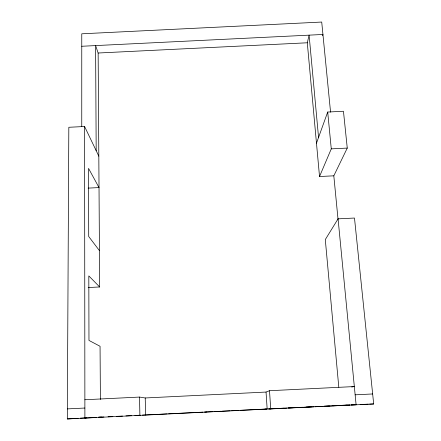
<?xml version="1.0" encoding="UTF-8"?>
<svg xmlns="http://www.w3.org/2000/svg" width="441" height="441" viewBox="0 0 441 441"><rect width="100%" height="100%" fill="white"/><g stroke="black" fill="none" stroke-linecap="round" stroke-linejoin="round"><path stroke-width="0.66" d="M81.756 126.644L81.767 33.808L321.721 22.05L330.563 112.174M351.664 387.027L354.338 386.564L269.506 390.715L266.044 392.06L267.158 409.061L67.313 418.95L68.824 127.278L84.595 126.506L98.817 156.175M316.478 143.193L327.702 112.036L343.456 111.264L347.26 148.082L333.815 175.821L319.527 176.521L307.294 42.783L309.102 35.148L318.556 137.416M322.603 35.704L322.939 34.47L81.761 46.266M319.527 176.521L331.274 148.86L327.702 112.036M264.925 409.094L373.687 403.967L354.487 218.041L338.065 218.846L325.293 239.579L338.793 387.181M205.693 412.065L206.399 411.96M173.831 413.625L176.058 413.443M67.313 418.95L78.178 418.3M80.218 418.178L86.001 417.842M98.481 417.269L101.888 417.065M96.447 417.395L84.892 418.09L84.595 126.506M96.182 150.668L95.603 45.588L98.145 53.014L307.294 42.783M331.274 148.86L347.26 148.082M88.134 188.114L99.027 187.585L88.542 168.39L88.713 236.514L99.434 250.626M88.206 287.532L99.672 286.97L98.145 53.014M84.87 399.744L139.521 397.071L145.227 397.969L266.044 392.06M67.363 408.895L84.881 408.035M355.137 394.822L372.656 393.962M89.859 417.655L95.206 417.39M98.547 417.225L103.949 416.96M108.073 416.778L112.89 416.525M116.314 416.37L122.493 416.067M125.928 415.902L131.424 415.631M134.858 415.461L140.348 415.196M142.41 415.091L158.269 414.303M159.576 414.253L167.205 413.867M168.506 413.812L176.141 413.426M177.409 413.377L194.261 412.55M195.396 412.484L203.031 412.126M204.332 412.048L212.523 411.657M213.885 411.591L221.371 411.227M222.209 411.172L230.219 410.792M231.58 410.725L239.066 410.362M240.428 410.295L257.439 409.463M258.647 409.391L266.298 409.028M268.96 408.884L275.223 408.592M278.657 408.427L284.153 408.157M288.216 407.942L293.078 407.721M297.151 407.506L302.691 407.247M306.087 407.065L311.622 406.811M315.028 406.63L320.546 406.376M323.964 406.194L329.471 405.94M332.905 405.753L338.401 405.505M341.764 405.323L347.221 405.07M351.124 404.866L356.014 404.64L354.465 404.7M84.97 417.897L86.32 417.831M89.705 417.671L95.113 417.407M98.492 417.247L100.52 417.147M268.69 409.033L277.565 408.603M278.933 408.531L287.124 408.134M288.491 408.068L313.755 406.828M315.117 406.762L322.63 406.398M323.997 406.332L349.939 405.058M360.093 404.485L368.252 404.171M369.608 404.121L373.687 403.967M341.814 405.351L349.945 405.053M351.306 405.003L356.108 404.827L338.065 218.846M99.672 286.97L88.812 275.923L88.972 340.424L100.057 346.279L100.405 399.535M333.815 175.821L338.004 218.99M269.506 390.715L270.724 409M145.227 397.969L145.607 415.003M139.521 397.071L139.896 415.4"/></g></svg>
